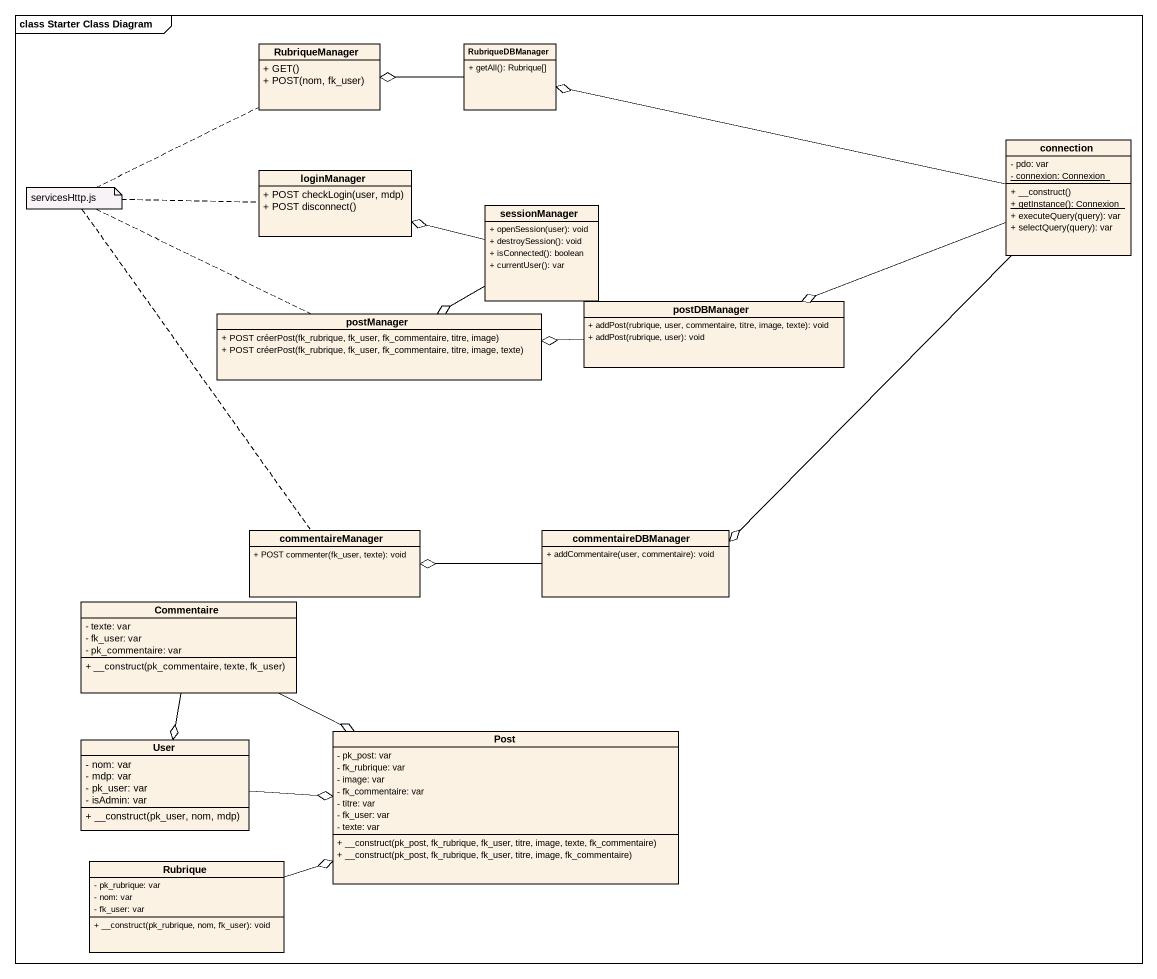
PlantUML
@startuml
mainframe class Starter Class Diagram
hide circle
hide empty members
skinparam classAttributeIconSize 0
class RubriqueManager {
  + GET()
  + POST(nom, fk_user)
}
class RubriqueDBManager {
  + getAll(): Rubrique[]
}
class loginManager {
  + POST checkLogin(user, mdp)
  + POST disconnect()
}
class connection {
  - pdo: var
  {static} - connexion: Connexion
  + __construct()
  {static} + getInstance(): Connexion
  + executeQuery(query): var
  + selectQuery(query): var
}
class sessionManager {
  + openSession(user): void
  + destroySession(): void
  + isConnected(): boolean
  + currentUser(): var
}
class postManager {
  + POST créerPost(fk_rubrique, fk_user, fk_commentaire, titre, image)
  + POST créerPost(fk_rubrique, fk_user, fk_commentaire, titre, image, texte)
}
class postDBManager {
  + addPost(rubrique, user, commentaire, titre, image, texte): void
  + addPost(rubrique, user): void
}
class commentaireManager {
  + POST commenter(fk_user, texte): void
}
class commentaireDBManager {
  + addCommentaire(user, commentaire): void
}
class Commentaire {
  - texte: var
  - fk_user: var
  - pk_commentaire: var
  + __construct(pk_commentaire, texte, fk_user)
}
class User {
  - nom: var
  - mdp: var
  - pk_user: var
  - isAdmin: var
  + __construct(pk_user, nom, mdp)
}
class Post {
  - pk_post: var
  - fk_rubrique: var
  - image: var
  - fk_commentaire: var
  - titre: var
  - fk_user: var
  - texte: var
  + __construct(pk_post, fk_rubrique, fk_user, titre, image, texte, fk_commentaire)
  + __construct(pk_post, fk_rubrique, fk_user, titre, image, fk_commentaire)
}
class Rubrique {
  - pk_rubrique: var
  - nom: var
  - fk_user: var
  + __construct(pk_rubrique, nom, fk_user): void
}
RubriqueDBManager -left-o RubriqueManager
connection -left-o RubriqueDBManager
connection -left-o postDBManager
connection --o commentaireDBManager
sessionManager -left-o loginManager
sessionManager -left-o postManager
postDBManager -left-o postManager
commentaireDBManager -left-o commentaireManager
Commentaire --o User
Commentaire -right-o Post
User -right-o Post
Rubrique -right-o Post
note as N1
  servicesHttp.js
end note
N1 .. loginManager
N1 .. postManager
N1 .. commentaireManager
N1 .. RubriqueManager
@enduml
